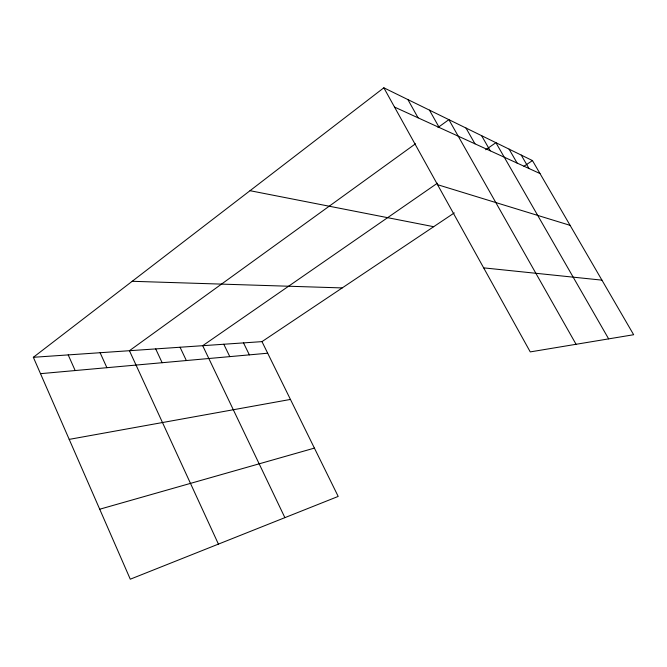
<?xml version="1.0" encoding="UTF-8"?>
<svg xmlns="http://www.w3.org/2000/svg" width="667" height="667" viewBox="0 0 667 667"><rect width="100%" height="100%" fill="white"/><g stroke="black" fill="none" stroke-linecap="round" stroke-linejoin="round"><path stroke-width="1" d="M33.35 357.295L261.981 341.629L338.194 496.423L130.282 579.198L33.35 357.295L383.842 87.802L532.458 160.58L633.65 334.726L530.248 351.901L383.842 87.802M415.474 143.805L129.431 350.709L218.417 544.105M438.019 127.497L448.874 119.651L576.063 344.289M437.369 183.217L202.701 345.689L284.884 517.65M485.668 149.775L495.914 142.68L608.646 338.878M261.981 341.629L454.277 212.915M523.928 166.283L532.458 160.58M99.716 509.221L314.407 448.107M69.201 439.378L290.445 399.433M40.504 373.67L267.684 353.218M132.199 281.291L342.204 287.927M483.658 267.859L601.934 280.14M250.025 190.695L433.675 226.697M437.544 184.676L570.102 225.354M394.514 107.062L539.995 173.537M521.219 155.069L529.006 168.518M509.071 149.125L517.133 163.09M481.599 135.676L490.262 150.817M465.983 128.031L474.979 143.83M429.448 110.138L439.203 127.48M407.887 99.583L418.084 117.834M243.522 342.896L249.358 354.869M223.804 344.247L229.79 356.628M180.057 347.24L186.343 360.547M155.703 348.916L162.148 362.723M100.108 352.718L106.895 367.7M68.201 354.902L75.171 370.552"/></g></svg>
